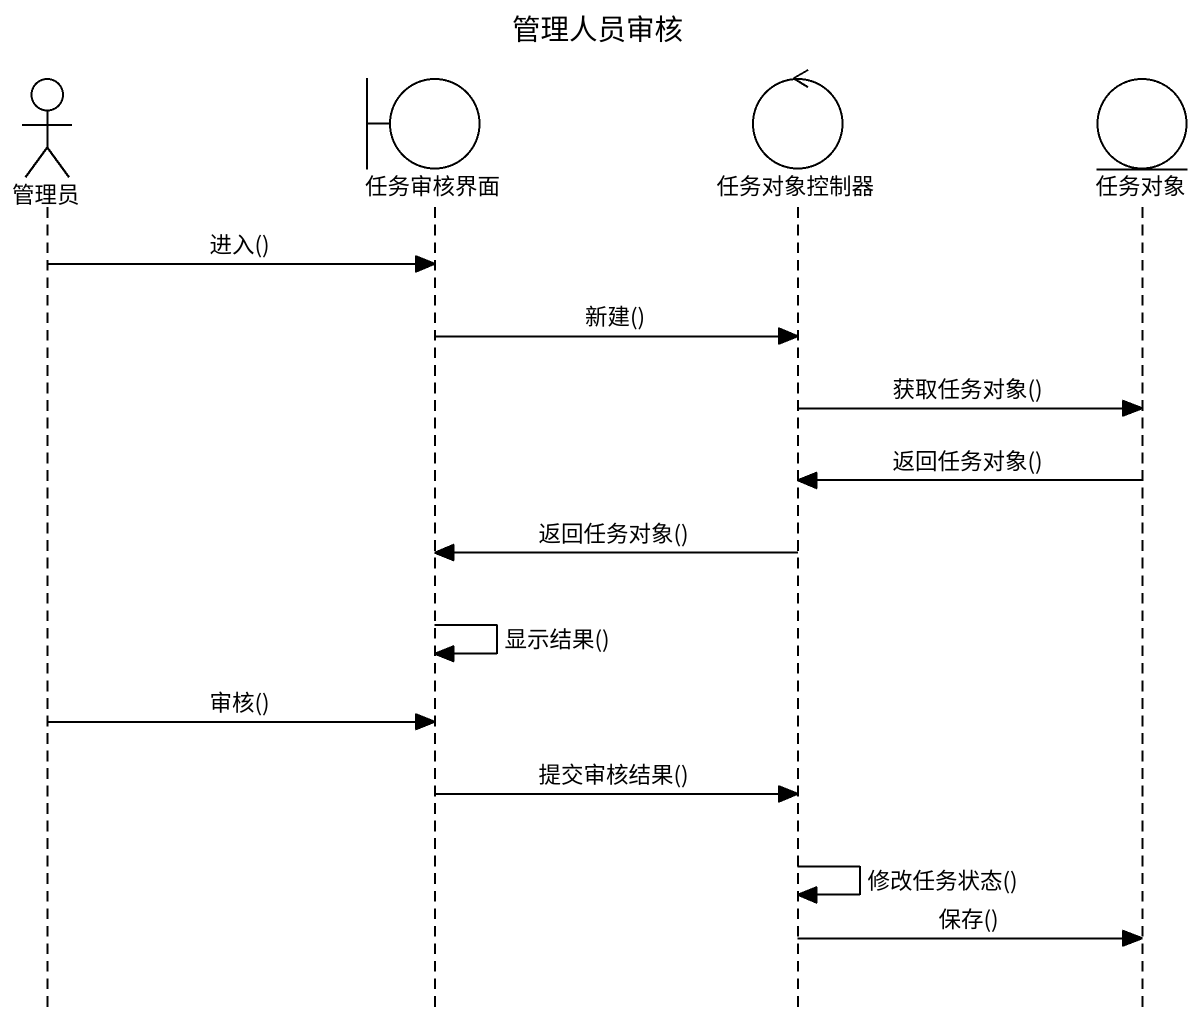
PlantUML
@startuml
title 管理人员审核
hide footbox
actor 管理员
boundary 任务审核界面
control 任务对象控制器
entity 任务对象

管理员 -> 任务审核界面 : 进入()
任务审核界面 -> 任务对象控制器 : 新建()
任务对象控制器 -> 任务对象 : 获取任务对象()
任务对象 -> 任务对象控制器 : 返回任务对象()
任务对象控制器 -> 任务审核界面 : 返回任务对象()
任务审核界面 -> 任务审核界面 : 显示结果()
管理员 -> 任务审核界面 : 审核()
任务审核界面 -> 任务对象控制器 : 提交审核结果()
任务对象控制器 -> 任务对象控制器 : 修改任务状态()
任务对象控制器 -> 任务对象 : 保存()
@enduml
